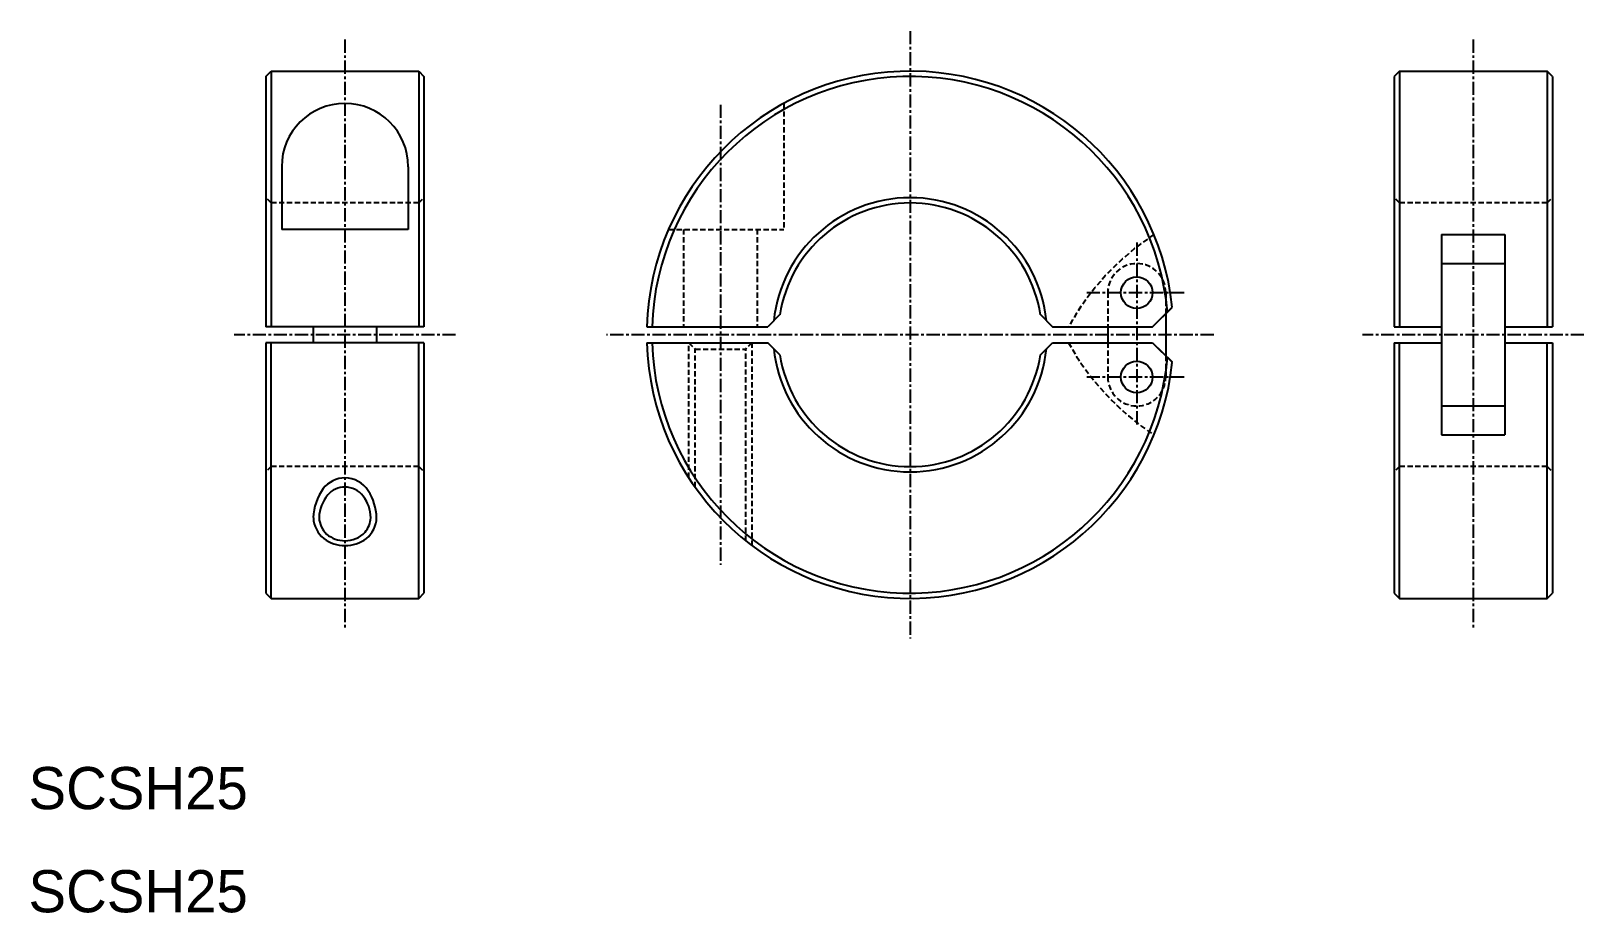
# Model space of a CAD drawing. Extents: x 25 to 172, y 42 to 126.
import ezdxf

# ---------------------------------------------------------------- set-up
doc = ezdxf.new("R2010")
doc.units = 0
doc.linetypes.add('CENTER', pattern=[2, 1.25, -0.25, 0.25, -0.25])
doc.linetypes.add('DASHED', pattern=[0.75, 0.5, -0.25])
doc.layers.get('0').update_dxf_attribs({"linetype": 'CONTINUOUS'})
doc.layers.add('CENTER', color=1, linetype='CENTER')

msp = doc.modelspace()

# ---------------------------------------------------------------- linework, layer by layer
at = {"color": 7, "linetype": 'CONTINUOUS'}
for p, q in [((47.38, 121.55), (47.88, 122.05)), ((47.38, 121.55), (47.38, 97.8)), ((47.88, 122.05), (61.88, 122.05)), ((47.88, 122.05), (47.88, 97.8)), ((61.88, 122.05), (62.38, 121.55)), ((61.88, 122.05), (61.88, 97.8)), ((62.38, 121.55), (62.38, 97.8)), ((154.92, 122.05), (154.42, 121.55)), ((154.42, 121.55), (154.42, 97.8)), ((154.42, 121.05), (154.42, 97.8)), ((154.92, 122.05), (168.92, 122.05)), ((154.92, 122.05), (154.92, 97.8)), ((169.42, 121.55), (168.92, 122.05)), ((168.92, 122.05), (168.92, 97.8)), ((169.42, 121.55), (169.42, 97.8)), ((169.42, 121.05), (169.42, 97.8)), ((48.88, 112.99), (48.88, 107.05)), ((60.88, 112.99), (60.88, 107.05)), ((60.88, 107.05), (48.88, 107.05)), ((158.92, 106.55), (158.92, 97.8)), ((158.92, 106.55), (158.92, 97.8)), ((158.92, 106.55), (164.92, 106.55)), ((164.92, 106.55), (164.92, 97.8)), ((164.92, 106.55), (164.92, 97.8)), ((158.92, 103.8), (158.92, 90.3)), ((158.92, 103.8), (158.92, 90.3)), ((158.92, 103.8), (164.92, 103.8)), ((158.92, 103.8), (164.92, 103.8)), ((164.92, 103.8), (164.92, 90.3)), ((164.92, 103.8), (164.92, 90.3)), ((96.15, 98.96), (94.99, 97.8)), ((120.86, 98.96), (122.01, 97.8)), ((131.5, 97.8), (133.37, 99.67)), ((131.5, 97.8), (133.34, 99.64)), ((132.75, 99.05), (132.75, 95.05)), ((62.38, 97.8), (47.38, 97.8)), ((51.88, 97.8), (51.88, 96.3)), ((57.88, 97.8), (57.88, 96.3)), ((83.51, 97.8), (94.99, 97.8)), ((84.52, 97.8), (93.53, 97.8)), ((122.01, 97.8), (131.5, 97.8)), ((124.47, 97.8), (131.5, 97.8)), ((127.25, 97.8), (127.25, 96.3)), ((154.42, 97.8), (158.92, 97.8)), ((154.42, 97.8), (158.92, 97.8)), ((164.92, 97.8), (169.42, 97.8)), ((164.92, 97.8), (169.42, 97.8)), ((47.38, 96.3), (47.38, 72.55)), ((62.38, 96.3), (47.38, 96.3)), ((47.88, 72.05), (47.88, 96.3)), ((61.88, 72.05), (61.88, 96.3)), ((62.38, 96.3), (62.38, 72.55)), ((83.51, 96.3), (94.99, 96.3)), ((84.52, 96.3), (93.53, 96.3)), ((96.15, 95.15), (94.99, 96.3)), ((120.86, 95.15), (122.01, 96.3)), ((122.01, 96.3), (131.5, 96.3)), ((124.47, 96.3), (131.5, 96.3)), ((131.5, 96.3), (133.37, 94.44)), ((131.5, 96.3), (133.34, 94.47)), ((154.42, 96.3), (154.42, 73.05)), ((154.42, 96.3), (154.42, 72.55)), ((154.42, 96.3), (158.92, 96.3)), ((154.42, 96.3), (158.92, 96.3)), ((154.92, 72.05), (154.92, 96.3)), ((158.92, 96.3), (158.92, 87.56)), ((158.92, 96.3), (158.92, 87.56)), ((164.92, 96.3), (164.92, 87.56)), ((164.92, 96.3), (164.92, 87.56)), ((164.92, 96.3), (169.42, 96.3)), ((164.92, 96.3), (169.42, 96.3)), ((168.92, 72.05), (168.92, 96.3)), ((169.42, 96.3), (169.42, 73.05)), ((169.42, 96.3), (169.42, 72.55)), ((158.92, 90.3), (164.92, 90.3)), ((158.92, 90.3), (164.92, 90.3)), ((158.92, 87.56), (164.92, 87.56)), ((47.38, 72.55), (47.88, 72.05)), ((61.88, 72.05), (62.38, 72.55)), ((154.42, 72.55), (154.92, 72.05)), ((168.92, 72.05), (169.42, 72.55)), ((47.88, 72.05), (61.88, 72.05)), ((154.92, 72.05), (168.92, 72.05))]:
    msp.add_line(p, q, dxfattribs=at)
at = {"color": 3, "linetype": 'DASHED'}
for p, q in [((96.5, 118.99), (96.5, 107.05)), ((47.88, 109.55), (47.38, 110.05)), ((61.88, 109.55), (47.88, 109.55)), ((47.88, 109.55), (47.88, 97.8)), ((61.88, 109.55), (62.38, 110.05)), ((61.88, 109.55), (61.88, 97.8)), ((154.92, 109.55), (154.42, 110.05)), ((168.92, 109.55), (154.92, 109.55)), ((154.92, 109.55), (154.92, 97.8)), ((168.92, 109.55), (169.42, 110.05)), ((168.92, 109.55), (168.92, 97.8)), ((85.59, 107.05), (96.5, 107.05)), ((87, 107.05), (87, 97.8)), ((94, 107.05), (94, 97.8)), ((127.25, 101.05), (127.25, 97.8)), ((132.75, 101.05), (132.75, 99.05)), ((47.88, 84.55), (47.88, 96.3)), ((61.88, 84.55), (61.88, 96.3)), ((87.5, 83.49), (87.5, 96.3)), ((87.5, 96.3), (88.1, 95.7)), ((93.5, 96.3), (92.9, 95.7)), ((93.5, 77.05), (93.5, 96.3)), ((127.25, 96.3), (127.25, 93.05)), ((154.92, 84.55), (154.92, 96.3)), ((168.92, 84.55), (168.92, 96.3)), ((88.1, 82.6), (88.1, 95.7)), ((88.1, 95.7), (92.9, 95.7)), ((92.9, 77.52), (92.9, 95.7)), ((132.75, 95.05), (132.75, 93.05)), ((47.88, 84.55), (47.38, 84.05)), ((61.88, 84.55), (47.88, 84.55)), ((61.88, 84.55), (62.38, 84.05)), ((154.92, 84.55), (154.42, 84.05)), ((168.92, 84.55), (154.92, 84.55)), ((168.92, 84.55), (169.42, 84.05))]:
    msp.add_line(p, q, dxfattribs=at)
at = {"color": 7, "linetype": 'CONTINUOUS'}
for centre in [(130, 101.05), (130, 101.05), (130, 101.05), (130, 101.05), (130, 93.05), (130, 93.05), (130, 93.05), (130, 93.05)]:
    msp.add_circle(centre, 1.5, dxfattribs=at)
for centre, radius, start, end in [((108.5, 97.05), 25, 5.9997, 178.2809), ((108.5, 97.05), 24.5, 5.0463, 178.2458), ((54.88, 112.99), 6, 0, 180), ((108.5, 97.05), 13, 5.8581, 174.1419), ((108.5, 97.05), 12.5, 8.7658, 171.2342), ((108.5, 97.05), 25, 181.7191, 354.0003), ((108.5, 97.05), 24.5, 181.7542, 354.9537), ((108.5, 97.05), 13, 185.8581, 354.1419), ((108.5, 97.05), 12.5, 188.7658, 351.2342), ((54.87, 80.45), 2.15, 89.8662, 138.9236), ((54.9, 80.44), 2.16, 37.2702, 90.5635), ((55.9, 79.6), 3.48, 139.5493, 178.3527), ((53.65, 79.56), 3.69, 2.2452, 36.3929), ((54.86, 79.87), 2.44, 183.8891, 225.2566), ((54.94, 79.86), 2.4, 320.3794, 356.254), ((54.89, 80.32), 2.8, 231.2218, 269.7773), ((54.92, 80.1), 2.58, 269.196, 316.7041)]:
    msp.add_arc(centre, radius, start, end, dxfattribs=at)
at = {"color": 3, "linetype": 'DASHED'}
for centre, radius, start, end in [((145.38, 85.67), 25, 123.3772, 150.9755), ((130, 101.05), 2.75, 0, 180), ((145.38, 108.43), 25, 209.0245, 236.6228), ((130, 93.05), 2.75, 180, 0)]:
    msp.add_arc(centre, radius, start, end, dxfattribs=at)
at = {"color": 3, "linetype": 'CONTINUOUS'}
for centre, radius, start, end in [((54.95, 80.77), 2.72, 91.5384, 141.6282), ((54.83, 80.81), 2.68, 32.5145, 89.0241), ((56.66, 79.61), 4.78, 143.381, 178.8431), ((53.11, 79.62), 4.77, 0.9839, 33.4511), ((54.59, 79.82), 2.71, 182.5437, 230.7703), ((55.12, 79.83), 2.77, 310.6711, 357.3784), ((54.83, 80.26), 3.2, 232.2642, 270.8171), ((54.91, 80.37), 3.31, 269.4818, 307.3426)]:
    msp.add_arc(centre, radius, start, end, dxfattribs=at)
at = {"layer": 'CENTER', "color": 1, "linetype": 'CENTER'}
for p, q in [((108.5, 125.85), (108.5, 68.25)), ((54.88, 125.05), (54.88, 69.05)), ((161.92, 125.05), (161.92, 69.05)), ((90.5, 118.87), (90.5, 75.24)), ((130, 105.8), (130, 88.3)), ((125.25, 101.05), (134.75, 101.05)), ((65.38, 97.05), (44.38, 97.05)), ((137.3, 97.05), (79.7, 97.05)), ((172.42, 97.05), (151.42, 97.05)), ((125.25, 93.05), (134.75, 93.05))]:
    msp.add_line(p, q, dxfattribs=at)

# ---------------------------------------------------------------- texts
at = {"color": 7, "linetype": 'CONTINUOUS'}
for p in [(24.86, 52.06), (24.86, 42.28)]:
    msp.add_text('SCSH25', height=4, dxfattribs=at).set_placement(p)

doc.saveas('drawing.dxf')
